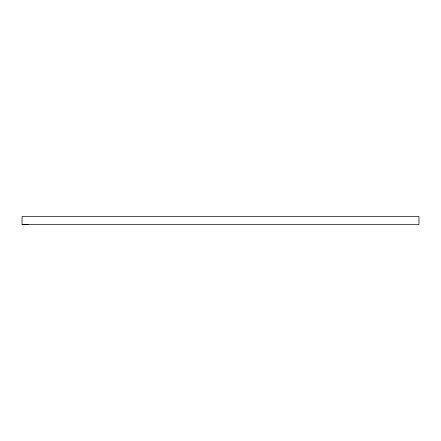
<?xml version="1.0" encoding="UTF-8"?>
<svg xmlns="http://www.w3.org/2000/svg" width="441" height="441" viewBox="0 0 441 441"><rect width="100%" height="100%" fill="white"/><g stroke="black" fill="none" stroke-linecap="round" stroke-linejoin="round"><path stroke-width="0.66" d="M22.05 224.574L22.05 216.426L418.95 216.426L418.95 224.568L22.056 224.568L28.158 224.574"/></g></svg>
